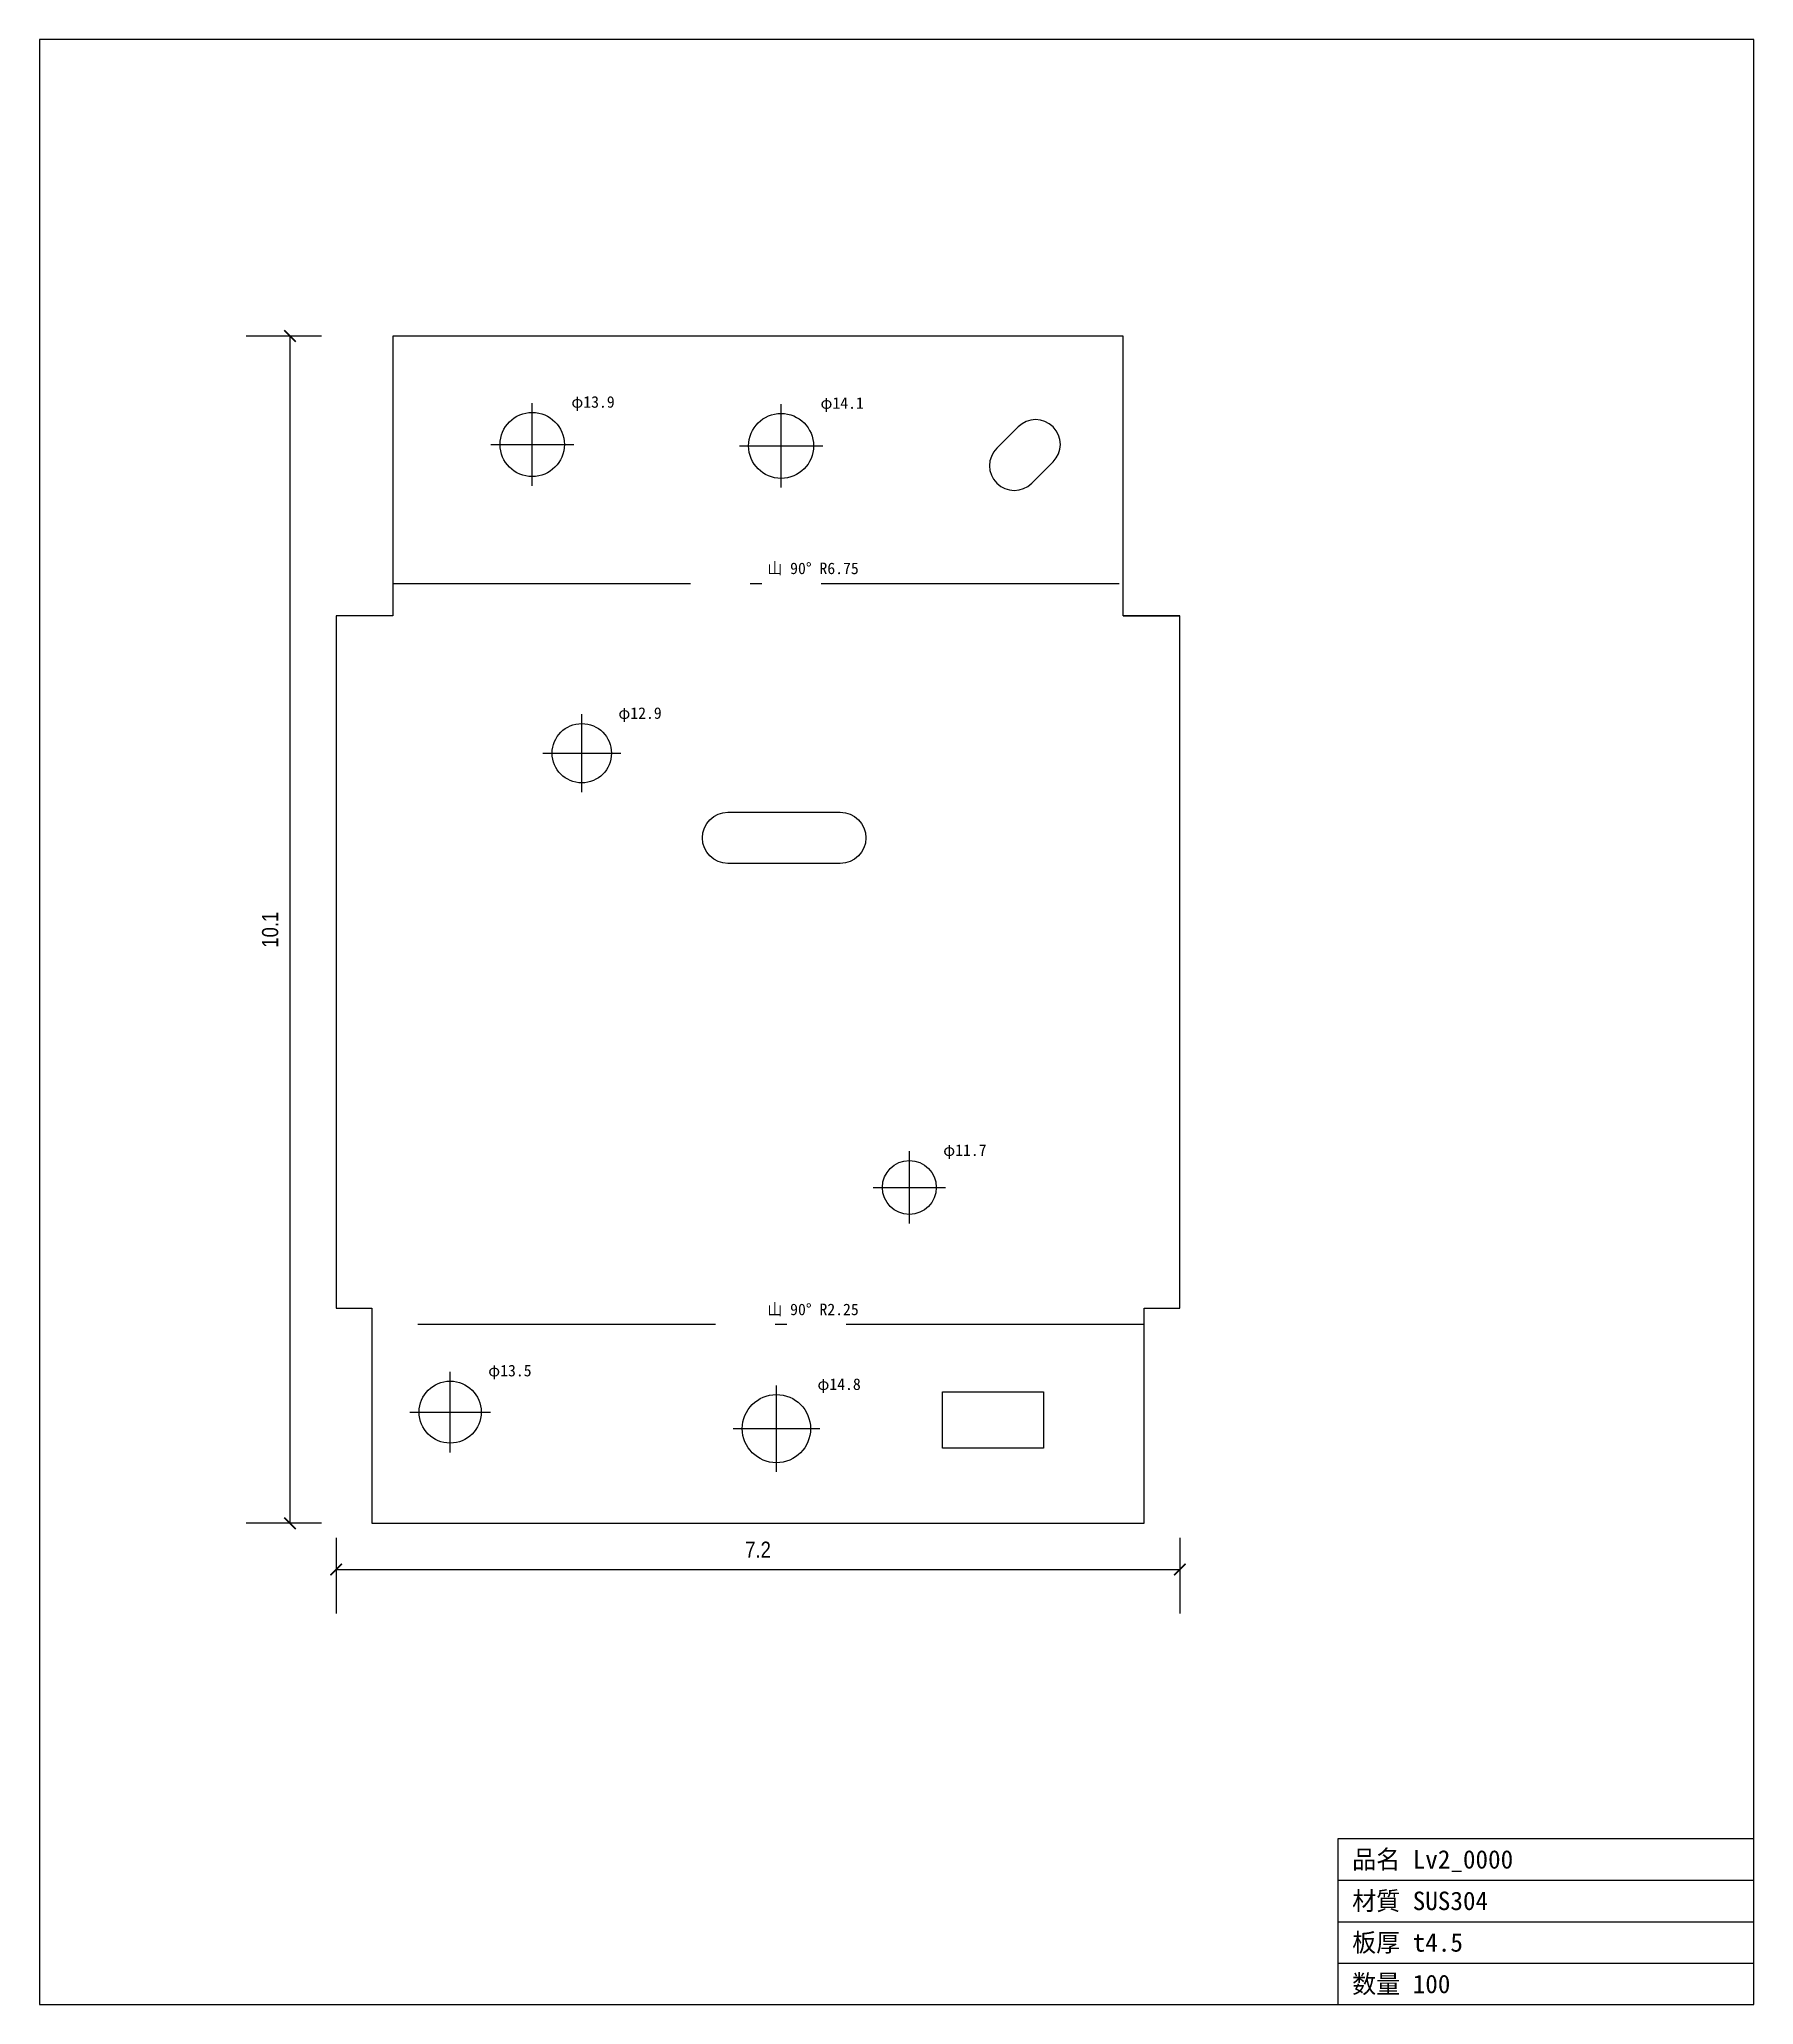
# Model space of a CAD drawing. Header units: inches. Extents: x -2.5 to 12.1, y -5.9 to 10.8.
import ezdxf

# ---------------------------------------------------------------- set-up
doc = ezdxf.new("R2010")
doc.units = ezdxf.units.IN
doc.linetypes.add('CENTER', pattern=[5.08, 3.175, -0.635, 0.635, -0.635])
doc.linetypes.add('DASHDOT', pattern=[3.556, 2.54, -0.508, 0, -0.508])
doc.styles.add('OpenSansCondensed-Light', font='OpenSansCondensed-Light.ttf')
doc.dimstyles.new('EZDXF', dxfattribs={"dimtxt": 0.25, "dimasz": 0.175, "dimexe": 0.375, "dimexo": 0.125, "dimgap": 0.1, "dimtad": 1, "dimlfac": 100, "dimzin": 12, "dimdsep": 46, "dimtxsty": 'OpenSansCondensed-Light', "dimblk": 'ARCHTICK', "dimcen": 2.5, "dimazin": 3, "dimtfac": 0.5, "dimtmove": 2, "dimatfit": 3})

# ---------------------------------------------------------------- blocks, each defined once
blk = doc.blocks.new('HOLE_D14_77')
blk.add_circle((0, 0), 0.291)
blk = doc.blocks.new('HOLE_D13_47')
blk.add_circle((0, 0), 0.265)
blk = doc.blocks.new('_ARCHTICK')
at = {"color": 0, "linetype": 'BYBLOCK', "const_width": 0.15}
blk.add_lwpolyline([(-0.5, -0.5), (0.5, 0.5)], dxfattribs=at)

msp = doc.modelspace()

# ---------------------------------------------------------------- linework, layer by layer
at = {"color": 7, "linetype": 'CONTINUOUS'}
for p, q in [((12.091, 10.826), (-2.532, 10.826)), ((-2.532, 10.826), (-2.532, -5.943)), ((12.091, -5.943), (12.091, 10.826)), ((6.714, 8.294), (0.482, 8.294)), ((0.482, 8.294), (0.482, 5.906)), ((6.714, 7.051), (6.714, 8.294)), ((5.635, 7.337), (5.817, 7.519)), ((6.115, 7.221), (5.933, 7.039)), ((6.714, 5.906), (6.714, 7.051)), ((0.15, 5.906), (0, 5.906)), ((0, 5.906), (0, 0)), ((0.293, 5.906), (0.15, 5.906)), ((0.3, 5.906), (0.293, 5.906)), ((0.482, 5.906), (0.3, 5.906)), ((7.196, 5.906), (6.714, 5.906)), ((6.714, 5.906), (7.196, 5.906)), ((7.196, 0), (7.196, 5.906)), ((0, 0), (0.305, 0)), ((0.305, 0), (0.305, -1.836)), ((6.891, -1.836), (6.891, 0)), ((6.891, 0), (6.975, 0)), ((6.975, 0), (6.985, 0)), ((6.985, 0), (7.011, 0)), ((7.011, 0), (7.196, 0)), ((0.305, -1.836), (6.891, -1.836)), ((8.548, -5.943), (8.548, -4.526)), ((8.548, -4.526), (12.091, -4.526)), ((8.548, -4.88), (12.091, -4.88)), ((8.548, -5.235), (12.091, -5.235)), ((8.548, -5.589), (12.091, -5.589)), ((-2.532, -5.943), (12.091, -5.943))]:
    msp.add_line(p, q, dxfattribs=at)
at = {"color": 1, "linetype": 'CENTER'}
for p, q in [((1.672, 7.016), (1.672, 7.723)), ((3.795, 7.001), (3.795, 7.713)), ((1.319, 7.369), (2.026, 7.369)), ((3.439, 7.357), (4.151, 7.357)), ((2.095, 4.403), (2.095, 5.067)), ((1.763, 4.735), (2.427, 4.735)), ((4.889, 0.721), (4.889, 1.339)), ((4.58, 1.03), (5.197, 1.03)), ((0.972, -1.231), (0.972, -0.543)), ((3.755, -1.398), (3.755, -0.659)), ((0.629, -0.887), (1.316, -0.887)), ((3.386, -1.028), (4.125, -1.028))]:
    msp.add_line(p, q, dxfattribs=at)
at = {"color": 1, "linetype": 'DASHDOT'}
for p, q in [((0.482, 6.184), (6.714, 6.184)), ((6.891, -0.139), (0.305, -0.139))]:
    msp.add_line(p, q, dxfattribs=at)
at = {"color": 7, "linetype": 'CONTINUOUS'}
msp.add_lwpolyline([(3.342, 4.231), (4.3, 4.231, -1), (4.3, 3.794), (3.342, 3.794, -1)], format="xyb", close=True, dxfattribs=at)
msp.add_lwpolyline([(6.032, -0.713), (6.032, -1.195), (5.171, -1.195), (5.171, -0.713)], close=True, dxfattribs=at)
for centre, radius in [((1.672, 7.369), 0.274), ((3.795, 7.357), 0.277), ((2.095, 4.735), 0.253), ((2.095, 4.735), 0.253), ((4.889, 1.03), 0.23)]:
    msp.add_circle(centre, radius, dxfattribs=at)
for centre, start, end in [((5.966, 7.37), -45, 135), ((5.784, 7.188), 135, -45)]:
    msp.add_arc(centre, 0.211, start, end, dxfattribs=at)

# ---------------------------------------------------------------- block references
for name, p in [('HOLE_D13_47', (0.972, -0.887)), ('HOLE_D14_77', (3.755, -1.028))]:
    msp.add_blockref(name, p, dxfattribs=at)

# ---------------------------------------------------------------- texts
at = {"color": 2}
for s, height, p in [('φ13.9', 0.0984, (2.006, 7.683)), ('φ14.1', 0.0984, (4.131, 7.674)), ('山 90° R6.75', 0.09843, (3.677, 6.263)), ('φ12.9', 0.0984, (2.407, 5.028)), ('φ11.7', 0.0984, (5.178, 1.299)), ('山 90° R2.25', 0.09843, (3.677, -0.06)), ('φ13.5', 0.0984, (1.297, -0.582)), ('φ14.8', 0.0984, (4.105, -0.698)), ('品名 Lv2_0000', 0.15748, (8.666, -4.782)), ('材質 SUS304', 0.1575, (8.666, -5.136)), ('板厚 t4.5', 0.1575, (8.666, -5.491)), ('数量 100', 0.1575, (8.666, -5.845))]:
    msp.add_text(s, height=height, dxfattribs=at).set_placement(p)

# ---------------------------------------------------------------- dimensions: what is measured, and where the dimension line sits
at = {"color": 8}
msp.add_linear_dim(base=(-0.394, -1.836), p1=(0, -1.836), p2=(0, 8.294), angle=90, dimstyle='EZDXF', override={"dimtxt": 0.137795, "dimasz": 0.098425, "dimdec": 1, "dimlfac": 1}, dxfattribs=at).render()
msp.add_linear_dim(base=(0, -2.23), p1=(0, -1.836), p2=(7.196, -1.836), dimstyle='EZDXF', override={"dimtxt": 0.137795, "dimasz": 0.098425, "dimdec": 1, "dimlfac": 1}, dxfattribs=at).render()

doc.saveas('drawing.dxf')
